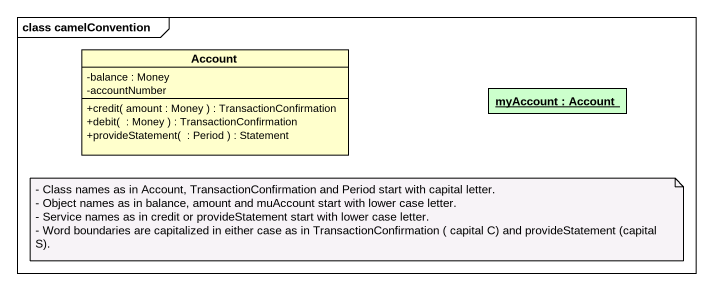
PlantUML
@startuml
mainframe class camelConvention
hide circle
hide empty members
skinparam classAttributeIconSize 0
class Account #FFFFCC {
  -balance : Money
  -accountNumber
  +credit( amount : Money ) : TransactionConfirmation
  +debit(  : Money ) : TransactionConfirmation
  +provideStatement(  : Period ) : Statement
}
object "myAccount : Account" as myAccount #CCFFCC
note as N1
  - Class names as in Account, TransactionConfirmation and Period start with capital letter.
  - Object names as in balance, amount and muAccount start with lower case letter.
  - Service names as in credit or provideStatement start with lower case letter.
  - Word boundaries are capitalized in either case as in TransactionConfirmation ( capital C) and provideStatement (capital S).
end note
@enduml
